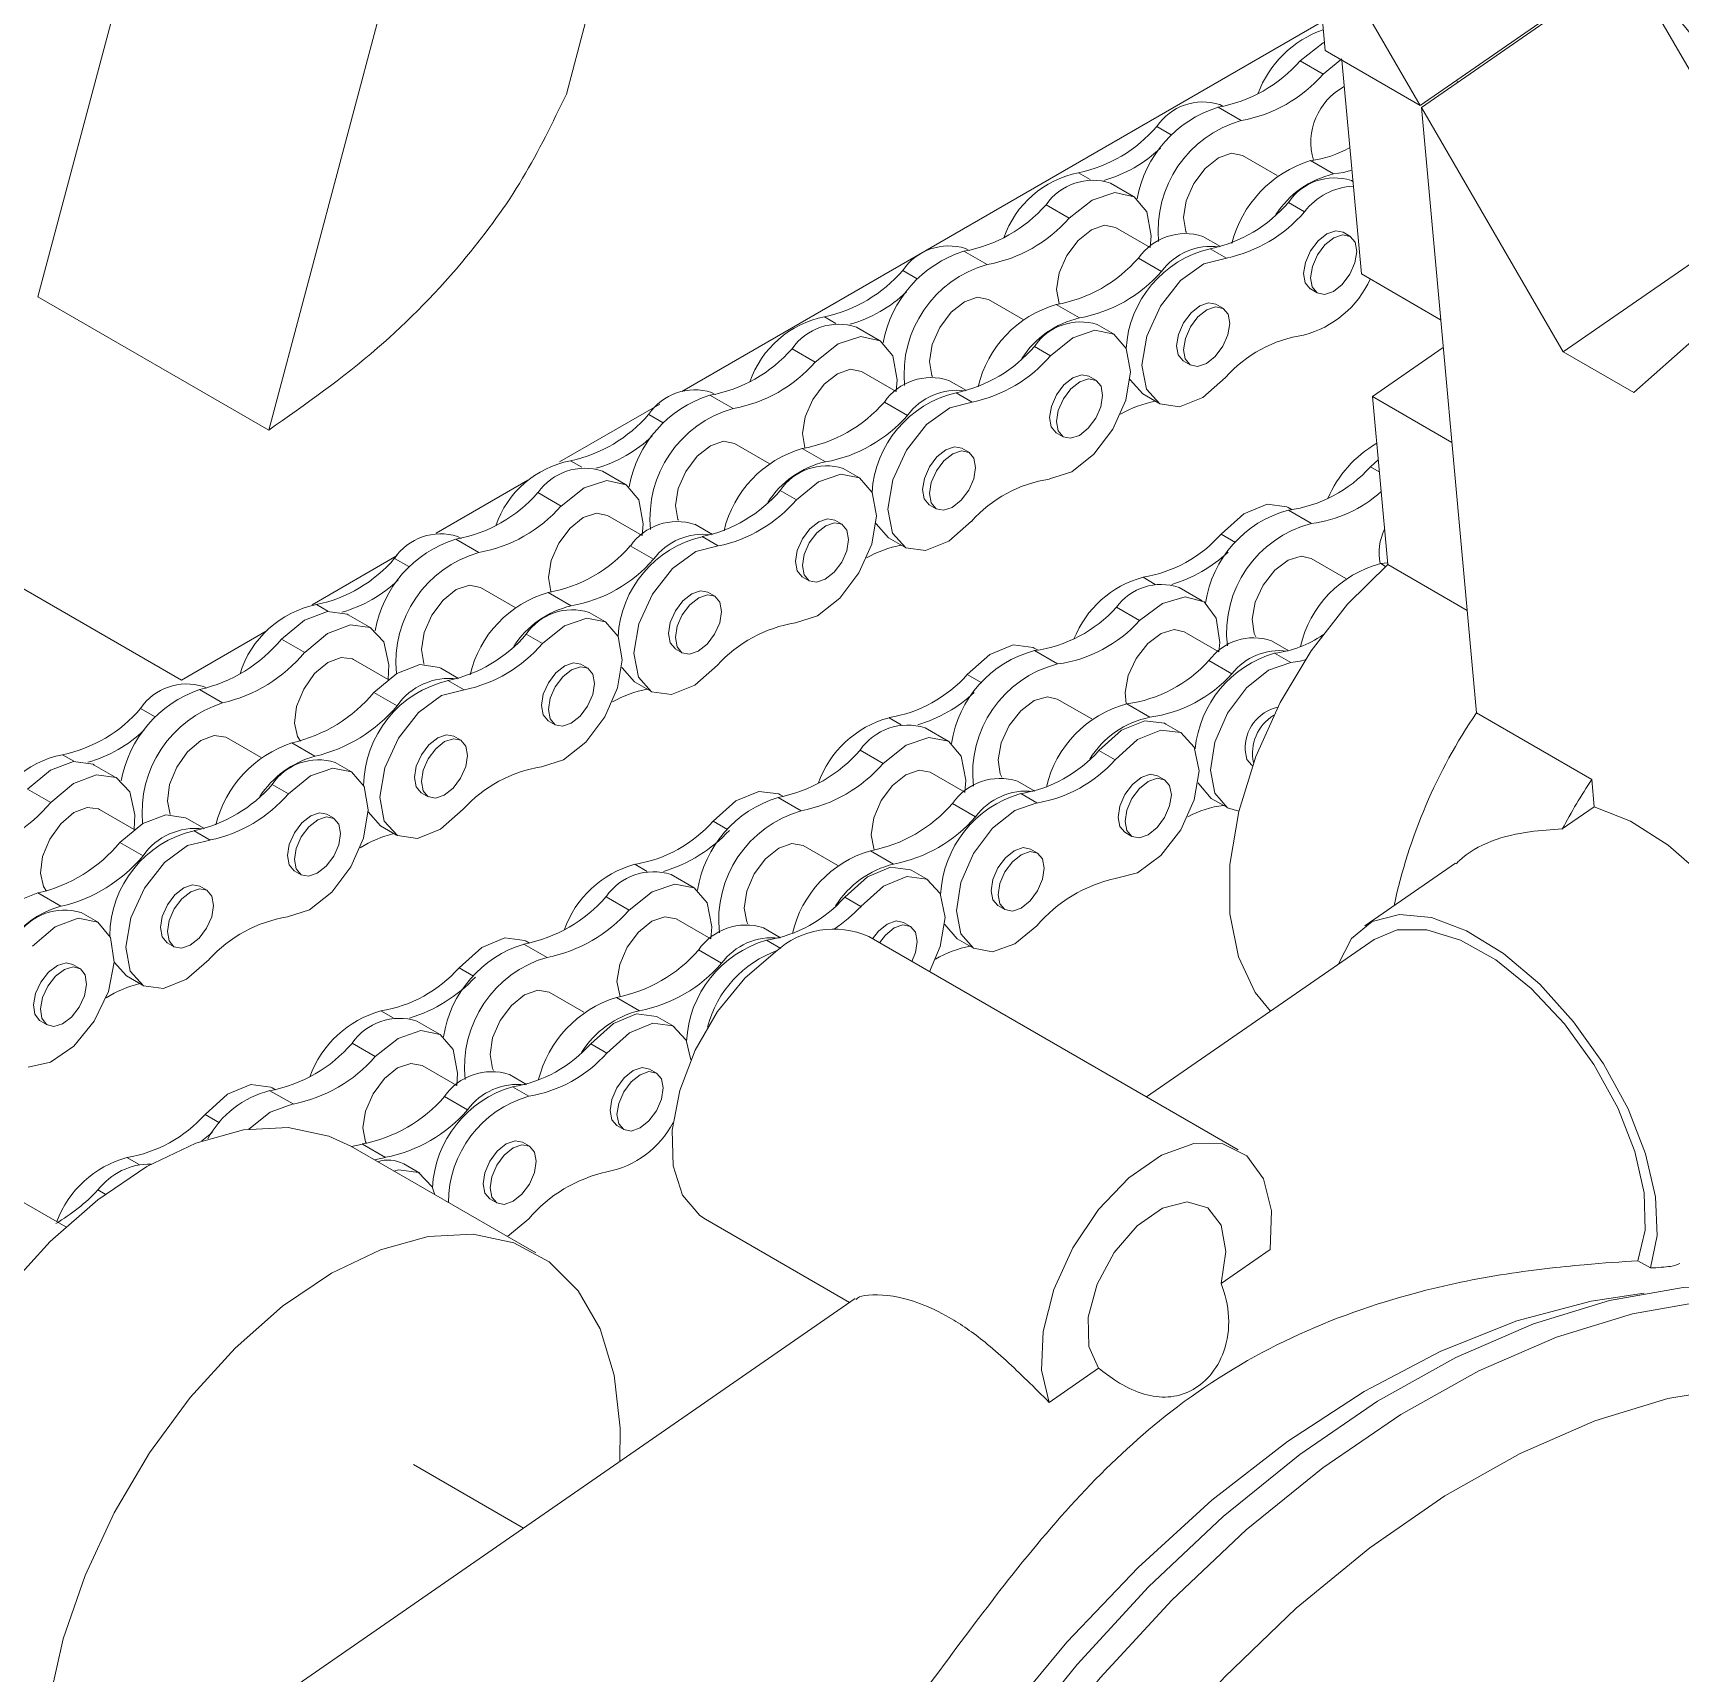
# Model space of a CAD drawing. Header units: millimetres. Extents: x 127 to 2222, y 23 to 864.
# Drawn here: x 1753.82 to 1779.04, y 159.57 to 184.68 of the extents above; entities that cross this region are included whole.
import ezdxf

# ---------------------------------------------------------------- set-up
doc = ezdxf.new("R2010")
doc.units = ezdxf.units.MM

msp = doc.modelspace()

# ---------------------------------------------------------------- linework, layer by layer
at = {"color": 7, "linetype": 'Continuous', "lineweight": 15}
for p, q in [((1761.99, 183.746), (1763.96, 191.135)), ((1760.33, 189.46), (1757.434, 178.602)), ((1755.508, 186.676), (1753.899, 180.643)), ((1775.06, 183.571), (1778.227, 185.764)), ((1775.078, 183.541), (1778.244, 185.733)), ((1780.418, 181.99), (1778.244, 185.733)), ((1773.51, 185.46), (1773.605, 184.412)), ((1775.06, 183.571), (1774.192, 185.066)), ((1773.565, 184.855), (1763.757, 179.193)), ((1775.06, 183.571), (1773.605, 184.412)), ((1773.222, 184.255), (1773.575, 184.051)), ((1773.859, 184.287), (1773.575, 184.051)), ((1774.159, 180.992), (1773.862, 184.263)), ((1775.646, 183.934), (1775.612, 183.954)), ((1772.045, 183.554), (1771.991, 183.585)), ((1771.965, 183.543), (1772.319, 183.339)), ((1775.078, 183.541), (1775.92, 174.272)), ((1777.251, 179.797), (1775.078, 183.541)), ((1741.958, 182.937), (1756.1, 174.773)), ((1772.872, 182.499), (1772.342, 182.805)), ((1773.733, 182.523), (1773.379, 182.727)), ((1769.83, 182.541), (1770.006, 182.439)), ((1770.672, 182.179), (1770.319, 182.383)), ((1774.03, 182.407), (1774.006, 182.421)), ((1769.333, 182.051), (1769.686, 181.847)), ((1773.29, 181.944), (1773.043, 182.087)), ((1777.251, 179.797), (1780.418, 181.99)), ((1770.927, 181.397), (1770.397, 181.703)), ((1772.005, 181.41), (1771.733, 181.567)), ((1773.985, 181.568), (1773.879, 181.629)), ((1768.076, 181.339), (1768.43, 181.135)), ((1768.156, 181.349), (1768.102, 181.38)), ((1772.093, 181.235), (1771.845, 181.378)), ((1780.719, 181.298), (1778.332, 179.174)), ((1771.1, 181.031), (1770.747, 181.235)), ((1775.373, 180.29), (1774.159, 180.992)), ((1757.434, 178.602), (1753.899, 180.643)), ((1768.983, 180.295), (1768.453, 180.6)), ((1773.379, 180.763), (1773.485, 180.702)), ((1765.941, 180.337), (1766.117, 180.235)), ((1769.844, 180.318), (1769.49, 180.522)), ((1772.04, 180.466), (1771.934, 180.527)), ((1766.783, 179.975), (1766.43, 180.179)), ((1770.365, 180.074), (1770.117, 180.217)), ((1765.444, 179.847), (1765.797, 179.643)), ((1769.401, 179.739), (1769.154, 179.882)), ((1775.412, 179.863), (1774.329, 179.113)), ((1778.332, 179.174), (1777.251, 179.797)), ((1771.434, 179.661), (1771.54, 179.6)), ((1767.038, 179.193), (1766.508, 179.498)), ((1768.116, 179.205), (1767.844, 179.362)), ((1770.096, 179.363), (1769.99, 179.425)), ((1764.187, 179.135), (1764.541, 178.93)), ((1764.267, 179.145), (1764.213, 179.176)), ((1767.212, 178.826), (1766.858, 179.03)), ((1768.204, 179.03), (1767.956, 179.173)), ((1770.812, 179.154), (1771.059, 179.011)), ((1775.544, 178.412), (1774.329, 179.113)), ((1774.329, 179.113), (1774.563, 176.541)), ((1763.419, 178.998), (1761.886, 178.113)), ((1769.49, 178.559), (1769.596, 178.497)), ((1765.094, 178.09), (1764.564, 178.396)), ((1765.955, 178.114), (1765.601, 178.318)), ((1768.151, 178.261), (1768.045, 178.323)), ((1762.052, 178.132), (1762.228, 178.031)), ((1766.476, 177.87), (1766.228, 178.013)), ((1774.298, 178.038), (1774.417, 178.145)), ((1761.401, 177.833), (1759.997, 177.022)), ((1762.895, 177.77), (1762.541, 177.974)), ((1761.555, 177.643), (1761.908, 177.438)), ((1765.513, 177.535), (1765.265, 177.678)), ((1763.149, 176.988), (1762.62, 177.294)), ((1767.545, 177.456), (1767.651, 177.395)), ((1773.101, 177.379), (1773.041, 177.413)), ((1773.042, 177.374), (1773.396, 177.17)), ((1764.227, 177.001), (1763.955, 177.158)), ((1766.207, 177.159), (1766.101, 177.22)), ((1772.014, 177.008), (1772.235, 176.881)), ((1760.298, 176.93), (1760.652, 176.726)), ((1760.378, 176.941), (1760.324, 176.972)), ((1763.323, 176.622), (1762.969, 176.826)), ((1764.315, 176.826), (1764.067, 176.969)), ((1766.923, 176.95), (1767.17, 176.807)), ((1759.402, 176.679), (1758.097, 175.926)), ((1773.921, 176.328), (1773.392, 176.633)), ((1774.457, 176.558), (1774.56, 176.568)), ((1775.777, 175.84), (1774.563, 176.541)), ((1765.601, 176.354), (1765.707, 176.293)), ((1761.205, 175.886), (1760.675, 176.192)), ((1762.066, 175.91), (1761.712, 176.114)), ((1764.262, 176.057), (1764.156, 176.118)), ((1771.722, 175.987), (1771.368, 176.191)), ((1758.163, 175.928), (1758.339, 175.827)), ((1759.006, 175.566), (1758.652, 175.77)), ((1762.587, 175.666), (1762.339, 175.809)), ((1770.411, 175.888), (1770.764, 175.684)), ((1757.412, 175.53), (1756.1, 174.773)), ((1771.977, 175.205), (1771.447, 175.511)), ((1757.63, 175.401), (1757.984, 175.196)), ((1761.624, 175.331), (1761.376, 175.474)), ((1763.656, 175.252), (1763.762, 175.191)), ((1769.214, 175.229), (1769.153, 175.263)), ((1773.047, 175.223), (1772.783, 175.375)), ((1759.26, 174.784), (1758.731, 175.09)), ((1762.318, 174.955), (1762.212, 175.016)), ((1769.155, 175.224), (1769.509, 175.02)), ((1772.178, 174.867), (1771.825, 175.072)), ((1773.079, 175.041), (1772.832, 175.184)), ((1760.338, 174.797), (1760.066, 174.954)), ((1760.426, 174.622), (1760.178, 174.765)), ((1763.034, 174.746), (1763.281, 174.603)), ((1768.127, 174.858), (1768.348, 174.731)), ((1756.374, 174.628), (1756.728, 174.424)), ((1756.48, 174.649), (1756.436, 174.674)), ((1759.398, 174.38), (1759.045, 174.584)), ((1770.034, 174.178), (1769.504, 174.483)), ((1770.923, 174.203), (1770.569, 174.408)), ((1775.92, 174.272), (1777.687, 173.251)), ((1761.712, 174.15), (1761.818, 174.089)), ((1767.835, 173.837), (1767.481, 174.041)), ((1771.416, 173.957), (1771.168, 174.1)), ((1757.317, 173.588), (1756.787, 173.894)), ((1758.142, 173.607), (1757.789, 173.811)), ((1760.373, 173.853), (1760.267, 173.914)), ((1754.275, 173.63), (1754.451, 173.529)), ((1755.118, 173.268), (1754.764, 173.472)), ((1758.699, 173.368), (1758.451, 173.511)), ((1766.487, 173.701), (1766.841, 173.497)), ((1770.389, 173.552), (1770.142, 173.695)), ((1772.484, 173.469), (1772.492, 173.464)), ((1768.089, 173.055), (1767.56, 173.361)), ((1769.159, 173.073), (1768.895, 173.225)), ((1771.147, 173.246), (1771.041, 173.308)), ((1777.725, 172.833), (1777.687, 173.251)), ((1753.742, 173.103), (1754.096, 172.899)), ((1757.736, 173.033), (1757.488, 173.176)), ((1759.767, 173.048), (1759.873, 172.987)), ((1765.231, 172.976), (1765.584, 172.772)), ((1765.316, 172.988), (1765.264, 173.018)), ((1769.192, 172.891), (1768.945, 173.034)), ((1755.372, 172.486), (1754.843, 172.792)), ((1758.43, 172.657), (1758.324, 172.718)), ((1758.957, 172.754), (1759.145, 172.541)), ((1768.255, 172.681), (1767.901, 172.885)), ((1771.861, 172.962), (1772.109, 172.82)), ((1777.235, 172.493), (1777.725, 172.833)), ((1756.45, 172.499), (1756.178, 172.656)), ((1756.538, 172.324), (1756.291, 172.467)), ((1759.145, 172.541), (1759.392, 172.398)), ((1764.238, 172.613), (1764.459, 172.486)), ((1755.51, 172.082), (1755.157, 172.286)), ((1766.145, 171.933), (1765.615, 172.238)), ((1770.541, 172.442), (1770.647, 172.38)), ((1766.998, 171.955), (1766.645, 172.159)), ((1769.202, 172.124), (1769.096, 172.185)), ((1775.598, 171.967), (1774.213, 171.008)), ((1757.824, 171.852), (1757.93, 171.791)), ((1763.946, 171.592), (1763.592, 171.796)), ((1767.527, 171.712), (1767.279, 171.855)), ((1754.254, 171.309), (1753.901, 171.514)), ((1756.485, 171.555), (1756.379, 171.616)), ((1762.598, 171.456), (1762.952, 171.252)), ((1754.811, 171.07), (1754.563, 171.213)), ((1766.5, 171.307), (1766.253, 171.45)), ((1768.596, 171.319), (1768.703, 171.258)), ((1764.2, 170.81), (1763.671, 171.116)), ((1765.27, 170.827), (1765.006, 170.98)), ((1767.258, 171.001), (1767.152, 171.063)), ((1755.879, 170.75), (1755.985, 170.689)), ((1761.341, 170.731), (1761.695, 170.527)), ((1761.427, 170.743), (1761.375, 170.773)), ((1772.275, 167.58), (1766.618, 170.846)), ((1767.974, 170.812), (1768.221, 170.67)), ((1774.355, 170.802), (1770.871, 168.39)), ((1755.069, 170.456), (1755.257, 170.243)), ((1764.366, 170.436), (1764.012, 170.64)), ((1754.542, 170.359), (1754.436, 170.42)), ((1755.257, 170.243), (1755.504, 170.101)), ((1760.349, 170.368), (1760.57, 170.24)), ((1762.256, 169.687), (1761.726, 169.993)), ((1763.109, 169.71), (1762.756, 169.914)), ((1753.936, 169.554), (1754.042, 169.493)), ((1760.056, 169.347), (1759.703, 169.551)), ((1763.638, 169.467), (1763.39, 169.61)), ((1758.709, 169.211), (1759.063, 169.007)), ((1762.611, 169.062), (1762.364, 169.205)), ((1760.311, 168.565), (1759.782, 168.871)), ((1761.381, 168.582), (1761.117, 168.735)), ((1763.369, 168.756), (1763.263, 168.817)), ((1757.452, 168.486), (1757.806, 168.282)), ((1757.538, 168.498), (1757.486, 168.528)), ((1761.414, 168.401), (1761.166, 168.544)), ((1760.477, 168.191), (1760.123, 168.395)), ((1756.459, 168.123), (1756.681, 167.995)), ((1762.763, 167.951), (1762.869, 167.89)), ((1754.326, 166.402), (1751.877, 167.816)), ((1758.7, 167.63), (1758.867, 167.669)), ((1759.22, 167.465), (1758.867, 167.669)), ((1761.424, 167.634), (1761.318, 167.695)), ((1761.521, 166.001), (1758.693, 167.634)), ((1759.053, 167.426), (1759.22, 167.465)), ((1759.749, 167.222), (1759.501, 167.365)), ((1760.818, 166.829), (1760.924, 166.768)), ((1761.414, 166.522), (1761.087, 166.252)), ((1764.118, 166.516), (1766.324, 165.242)), ((1772.011, 165.533), (1772.764, 166.055)), ((1778.583, 165.771), (1778.39, 165.882)), ((1766.413, 165.304), (1755.005, 157.406)), ((1769.382, 163.713), (1770.135, 164.235)), ((1761.334, 161.788), (1759.65, 162.76))]:
    msp.add_line(p, q, dxfattribs=at)
at = {"color": 8, "linetype": 'Continuous', "lineweight": 15}
for p, q in [((1771.028, 183.25), (1771.248, 183.123)), ((1767.139, 181.046), (1767.359, 180.918)), ((1763.25, 178.841), (1763.47, 178.714)), ((1774.298, 178.038), (1774.434, 177.96)), ((1759.361, 176.637), (1759.581, 176.51)), ((1774.531, 176.514), (1774.457, 176.558)), ((1770.817, 176.347), (1771.004, 176.239)), ((1755.473, 174.339), (1755.693, 174.212)), ((1766.929, 174.197), (1767.116, 174.089)), ((1763.04, 171.952), (1763.227, 171.844)), ((1765.272, 170.664), (1765.055, 170.789)), ((1759.151, 169.707), (1759.338, 169.599)), ((1755.262, 167.462), (1755.449, 167.354)), ((1754.82, 166.966), (1754.93, 166.903))]:
    msp.add_line(p, q, dxfattribs=at)
at = {"color": 7, "linetype": 'Continuous', "lineweight": 15, "flags": 128}
for points in [[(1773.593, 184.542), (1773.573, 184.532), (1773.222, 184.255)], [(1772.342, 182.805), (1772.174, 182.839), (1771.972, 182.77), (1771.768, 182.608), (1771.595, 182.378), (1771.479, 182.113), (1771.437, 181.855), (1771.475, 181.642), (1771.482, 181.627)], [(1774.014, 182.583), (1773.884, 182.547), (1773.733, 182.523)], [(1770.928, 181.396), (1770.942, 181.574), (1770.875, 181.941), (1770.681, 182.174), (1770.387, 182.238), (1770.038, 182.123), (1769.686, 181.847)], [(1769.536, 180.528), (1769.531, 180.54), (1769.492, 180.752), (1769.534, 181.011), (1769.651, 181.275), (1769.824, 181.506), (1770.027, 181.668), (1770.23, 181.736), (1770.397, 181.703)], [(1773.879, 181.629), (1773.767, 181.651), (1773.632, 181.606), (1773.496, 181.498), (1773.381, 181.344), (1773.303, 181.168), (1773.275, 180.996), (1773.301, 180.854), (1773.376, 180.764), (1773.379, 180.763)], [(1773.381, 180.934), (1773.409, 181.106), (1773.487, 181.283), (1773.602, 181.437), (1773.738, 181.545), (1773.873, 181.59), (1773.987, 181.566), (1774.063, 181.477), (1774.088, 181.335), (1774.06, 181.163), (1773.982, 180.986), (1773.867, 180.832), (1773.731, 180.725), (1773.596, 180.679), (1773.482, 180.703), (1773.407, 180.793), (1773.381, 180.934)], [(1772.093, 181.235), (1771.748, 181.149), (1771.392, 180.889), (1771.085, 180.498), (1770.876, 180.041), (1770.8, 179.593), (1770.87, 179.227), (1771.073, 179.003), (1771.377, 178.959), (1771.732, 179.102), (1772.078, 179.408)], [(1768.453, 180.6), (1768.285, 180.634), (1768.083, 180.566), (1767.879, 180.404), (1767.706, 180.173), (1767.59, 179.909), (1767.548, 179.65), (1767.586, 179.438), (1767.593, 179.423)], [(1771.934, 180.527), (1771.822, 180.549), (1771.687, 180.504), (1771.552, 180.396), (1771.436, 180.242), (1771.359, 180.066), (1771.331, 179.893), (1771.356, 179.752), (1771.432, 179.662), (1771.434, 179.661)], [(1771.437, 179.832), (1771.465, 180.004), (1771.542, 180.181), (1771.658, 180.335), (1771.793, 180.443), (1771.928, 180.488), (1772.042, 180.464), (1772.118, 180.375), (1772.144, 180.233), (1772.116, 180.061), (1772.038, 179.884), (1771.923, 179.73), (1771.787, 179.622), (1771.652, 179.577), (1771.538, 179.601), (1771.462, 179.69), (1771.437, 179.832)], [(1767.039, 179.192), (1767.053, 179.37), (1766.987, 179.737), (1766.792, 179.97), (1766.498, 180.034), (1766.149, 179.919), (1765.797, 179.643)], [(1769.387, 177.852), (1769.725, 177.963), (1770.066, 178.231), (1770.357, 178.617), (1770.553, 179.06), (1770.624, 179.493), (1770.559, 179.848), (1770.368, 180.072), (1770.081, 180.13), (1769.741, 180.013), (1769.401, 179.739)], [(1765.647, 178.324), (1765.642, 178.336), (1765.603, 178.548), (1765.645, 178.806), (1765.762, 179.071), (1765.935, 179.302), (1766.138, 179.464), (1766.341, 179.532), (1766.508, 179.498)], [(1769.99, 179.425), (1769.878, 179.447), (1769.743, 179.402), (1769.607, 179.294), (1769.492, 179.14), (1769.414, 178.963), (1769.386, 178.791), (1769.412, 178.65), (1769.487, 178.56), (1769.49, 178.559)], [(1769.492, 178.73), (1769.52, 178.902), (1769.598, 179.079), (1769.713, 179.233), (1769.849, 179.341), (1769.984, 179.386), (1770.098, 179.362), (1770.174, 179.272), (1770.199, 179.131), (1770.171, 178.959), (1770.093, 178.782), (1769.978, 178.628), (1769.843, 178.52), (1769.707, 178.475), (1769.593, 178.499), (1769.518, 178.588), (1769.492, 178.73)], [(1770.618, 179.38), (1770.622, 179.37), (1770.812, 179.154)], [(1768.204, 179.03), (1767.859, 178.944), (1767.503, 178.685), (1767.196, 178.294), (1766.987, 177.837), (1766.911, 177.389), (1766.981, 177.023), (1767.184, 176.799), (1767.488, 176.755), (1767.843, 176.898), (1768.19, 177.204)], [(1764.564, 178.396), (1764.396, 178.43), (1764.194, 178.362), (1763.991, 178.2), (1763.817, 177.969), (1763.701, 177.704), (1763.659, 177.446), (1763.697, 177.234), (1763.704, 177.219)], [(1768.045, 178.323), (1767.933, 178.345), (1767.798, 178.3), (1767.663, 178.192), (1767.547, 178.038), (1767.47, 177.861), (1767.442, 177.689), (1767.467, 177.547), (1767.543, 177.458), (1767.545, 177.456)], [(1767.548, 177.628), (1767.576, 177.8), (1767.654, 177.977), (1767.769, 178.13), (1767.904, 178.238), (1768.04, 178.284), (1768.154, 178.26), (1768.229, 178.17), (1768.255, 178.029), (1768.227, 177.856), (1768.149, 177.68), (1768.034, 177.526), (1767.898, 177.418), (1767.763, 177.373), (1767.649, 177.397), (1767.573, 177.486), (1767.548, 177.628)], [(1763.151, 176.988), (1763.164, 177.166), (1763.098, 177.532), (1762.903, 177.765), (1762.609, 177.829), (1762.26, 177.715), (1761.908, 177.438)], [(1765.498, 175.648), (1765.836, 175.759), (1766.177, 176.027), (1766.468, 176.413), (1766.664, 176.856), (1766.735, 177.288), (1766.67, 177.644), (1766.479, 177.868), (1766.192, 177.926), (1765.852, 177.809), (1765.513, 177.535)], [(1761.758, 176.119), (1761.753, 176.131), (1761.714, 176.344), (1761.756, 176.602), (1761.873, 176.867), (1762.046, 177.098), (1762.249, 177.26), (1762.452, 177.328), (1762.62, 177.294)], [(1772.014, 177.008), (1772.36, 177.317), (1772.715, 177.464), (1773.021, 177.424), (1773.041, 177.413)], [(1766.101, 177.22), (1765.989, 177.243), (1765.854, 177.197), (1765.718, 177.09), (1765.603, 176.936), (1765.525, 176.759), (1765.497, 176.587), (1765.523, 176.445), (1765.598, 176.356), (1765.601, 176.354)], [(1765.603, 176.526), (1765.631, 176.698), (1765.709, 176.874), (1765.824, 177.028), (1765.96, 177.136), (1766.095, 177.182), (1766.209, 177.158), (1766.285, 177.068), (1766.31, 176.927), (1766.282, 176.754), (1766.205, 176.578), (1766.089, 176.424), (1765.954, 176.316), (1765.819, 176.271), (1765.705, 176.294), (1765.629, 176.384), (1765.603, 176.526)], [(1766.729, 177.176), (1766.733, 177.165), (1766.923, 176.95)], [(1764.315, 176.826), (1763.97, 176.74), (1763.615, 176.48), (1763.307, 176.09), (1763.098, 175.633), (1763.022, 175.184), (1763.092, 174.818), (1763.295, 174.595), (1763.599, 174.551), (1763.954, 174.694), (1764.301, 174.999)], [(1772.77, 169.705), (1772.534, 169.99), (1772.277, 170.533), (1772.147, 171.195), (1772.148, 171.948), (1772.282, 172.761), (1772.542, 173.601), (1772.918, 174.432), (1773.393, 175.221), (1773.949, 175.934), (1774.563, 176.541)], [(1773.392, 176.633), (1773.24, 176.668), (1773.039, 176.609), (1772.834, 176.454), (1772.658, 176.228), (1772.536, 175.964), (1772.487, 175.704), (1772.519, 175.486), (1772.543, 175.436)], [(1760.675, 176.192), (1760.508, 176.226), (1760.305, 176.158), (1760.102, 175.996), (1759.929, 175.765), (1759.812, 175.5), (1759.77, 175.242), (1759.808, 175.029), (1759.815, 175.015)], [(1764.156, 176.118), (1764.045, 176.141), (1763.909, 176.095), (1763.774, 175.987), (1763.659, 175.834), (1763.581, 175.657), (1763.553, 175.485), (1763.578, 175.343), (1763.654, 175.254), (1763.656, 175.252)], [(1763.659, 175.424), (1763.687, 175.596), (1763.765, 175.772), (1763.88, 175.926), (1764.016, 176.034), (1764.151, 176.08), (1764.265, 176.056), (1764.34, 175.966), (1764.366, 175.824), (1764.338, 175.652), (1764.26, 175.476), (1764.145, 175.322), (1764.009, 175.214), (1763.874, 175.168), (1763.76, 175.192), (1763.684, 175.282), (1763.659, 175.424)], [(1770.764, 175.684), (1771.117, 175.948), (1771.464, 176.048), (1771.751, 175.969), (1771.936, 175.723), (1771.991, 175.347), (1771.978, 175.204)], [(1758.652, 175.77), (1758.633, 175.781), (1758.331, 175.825), (1757.979, 175.692), (1757.63, 175.401)], [(1759.262, 174.783), (1759.274, 175.006), (1759.194, 175.36), (1758.986, 175.577), (1758.684, 175.621), (1758.332, 175.488), (1757.984, 175.196)], [(1761.609, 173.444), (1761.947, 173.554), (1762.288, 173.823), (1762.579, 174.208), (1762.775, 174.652), (1762.846, 175.084), (1762.781, 175.44), (1762.59, 175.664), (1762.303, 175.722), (1761.963, 175.605), (1761.624, 175.331)], [(1771.447, 175.511), (1771.295, 175.546), (1771.094, 175.486), (1770.89, 175.331), (1770.713, 175.105), (1770.591, 174.842), (1770.542, 174.581), (1770.56, 174.407)], [(1768.127, 174.858), (1768.473, 175.167), (1768.827, 175.314), (1769.133, 175.274), (1769.153, 175.263)], [(1757.921, 173.839), (1757.873, 173.909), (1757.826, 174.114), (1757.859, 174.369), (1757.969, 174.635), (1758.137, 174.872), (1758.338, 175.042), (1758.542, 175.121), (1758.718, 175.097), (1758.731, 175.09)], [(1760.066, 174.954), (1760.047, 174.964), (1759.745, 175.009), (1759.393, 174.876), (1759.045, 174.584)], [(1762.212, 175.016), (1762.1, 175.039), (1761.965, 174.993), (1761.829, 174.885), (1761.714, 174.731), (1761.636, 174.555), (1761.608, 174.383), (1761.634, 174.241), (1761.71, 174.151), (1761.712, 174.15)], [(1772.283, 172.764), (1772.111, 172.818), (1771.918, 173.039), (1771.85, 173.392), (1771.918, 173.823), (1772.111, 174.267), (1772.4, 174.654), (1772.74, 174.926), (1773.079, 175.041)], [(1773.079, 175.041), (1773.223, 175.063), (1773.3, 175.081)], [(1761.714, 174.321), (1761.742, 174.494), (1761.82, 174.67), (1761.936, 174.824), (1762.071, 174.932), (1762.206, 174.977), (1762.32, 174.954), (1762.396, 174.864), (1762.421, 174.722), (1762.393, 174.55), (1762.316, 174.374), (1762.2, 174.22), (1762.065, 174.112), (1761.93, 174.066), (1761.816, 174.09), (1761.74, 174.18), (1761.714, 174.321)], [(1762.84, 174.972), (1762.844, 174.961), (1763.034, 174.746)], [(1760.426, 174.622), (1760.081, 174.536), (1759.726, 174.276), (1759.418, 173.886), (1759.209, 173.428), (1759.133, 172.98), (1759.203, 172.614), (1759.407, 172.391), (1759.711, 172.347), (1760.065, 172.489), (1760.412, 172.795)], [(1769.504, 174.483), (1769.353, 174.518), (1769.152, 174.459), (1768.947, 174.304), (1768.77, 174.078), (1768.648, 173.814), (1768.599, 173.554), (1768.631, 173.336), (1768.655, 173.286)], [(1770.142, 173.695), (1770.488, 174.004), (1770.843, 174.151), (1771.148, 174.111), (1771.168, 174.1)], [(1770.389, 173.552), (1770.735, 173.861), (1771.09, 174.008), (1771.396, 173.968), (1771.602, 173.748), (1771.675, 173.385), (1771.602, 172.938), (1771.396, 172.48), (1771.09, 172.087), (1770.735, 171.824), (1770.389, 171.734)], [(1756.787, 173.894), (1756.775, 173.901), (1756.599, 173.926), (1756.395, 173.847), (1756.193, 173.676), (1756.025, 173.44), (1755.916, 173.174), (1755.882, 172.918), (1755.927, 172.717)], [(1760.267, 173.914), (1760.156, 173.937), (1760.021, 173.891), (1759.885, 173.783), (1759.77, 173.629), (1759.692, 173.453), (1759.664, 173.281), (1759.689, 173.139), (1759.765, 173.049), (1759.767, 173.048)], [(1759.77, 173.219), (1759.798, 173.392), (1759.876, 173.568), (1759.991, 173.722), (1760.127, 173.83), (1760.262, 173.875), (1760.376, 173.851), (1760.451, 173.762), (1760.477, 173.62), (1760.449, 173.448), (1760.371, 173.271), (1760.256, 173.118), (1760.12, 173.01), (1759.985, 172.964), (1759.871, 172.988), (1759.796, 173.078), (1759.77, 173.219)], [(1766.841, 173.497), (1767.192, 173.777), (1767.541, 173.896), (1767.837, 173.836), (1768.035, 173.606), (1768.104, 173.242), (1768.091, 173.054)], [(1754.764, 173.472), (1754.745, 173.483), (1754.443, 173.528), (1754.091, 173.394), (1753.742, 173.103)], [(1772.484, 173.469), (1772.484, 173.469), (1772.407, 173.557), (1772.38, 173.698)], [(1755.374, 172.485), (1755.386, 172.708), (1755.306, 173.063), (1755.098, 173.279), (1754.796, 173.323), (1754.444, 173.19), (1754.096, 172.899)], [(1757.721, 171.146), (1758.059, 171.256), (1758.4, 171.525), (1758.691, 171.911), (1758.887, 172.354), (1758.958, 172.786), (1758.893, 173.142), (1758.702, 173.366), (1758.415, 173.424), (1758.075, 173.307), (1757.736, 173.033)], [(1767.56, 173.361), (1767.388, 173.394), (1767.185, 173.324), (1766.982, 173.16), (1766.81, 172.928), (1766.695, 172.663), (1766.654, 172.405), (1766.695, 172.194), (1766.708, 172.168)], [(1770.541, 172.442), (1770.541, 172.442), (1770.464, 172.53), (1770.437, 172.671), (1770.464, 172.842), (1770.541, 173.019), (1770.656, 173.174), (1770.791, 173.283), (1770.926, 173.33), (1771.041, 173.308)], [(1771.251, 173.018), (1771.224, 173.158), (1771.147, 173.246), (1771.032, 173.269), (1770.897, 173.222), (1770.762, 173.113), (1770.647, 172.958), (1770.57, 172.781), (1770.543, 172.609), (1770.57, 172.469), (1770.647, 172.38), (1770.762, 172.358), (1770.897, 172.405), (1771.032, 172.514), (1771.147, 172.669), (1771.224, 172.846), (1771.251, 173.018)], [(1764.238, 172.613), (1764.583, 172.922), (1764.938, 173.069), (1765.244, 173.029), (1765.264, 173.018)], [(1771.861, 172.962), (1771.67, 173.182), (1771.662, 173.202)], [(1754.033, 171.541), (1753.985, 171.611), (1753.938, 171.816), (1753.971, 172.071), (1754.081, 172.337), (1754.249, 172.574), (1754.45, 172.744), (1754.654, 172.823), (1754.83, 172.799), (1754.843, 172.792)], [(1758.324, 172.718), (1758.212, 172.741), (1758.077, 172.695), (1757.942, 172.587), (1757.826, 172.434), (1757.748, 172.257), (1757.72, 172.085), (1757.746, 171.943), (1757.822, 171.854), (1757.824, 171.852)], [(1769.192, 171.012), (1768.853, 170.735), (1768.513, 170.614), (1768.224, 170.668), (1768.03, 170.889), (1767.963, 171.242), (1768.03, 171.673), (1768.224, 172.117), (1768.513, 172.504), (1768.853, 172.776), (1769.192, 172.891)], [(1780.66, 166.957), (1780.722, 167.004), (1780.989, 167.346), (1781.132, 167.822), (1781.142, 168.406), (1781.019, 169.067), (1780.769, 169.77), (1780.406, 170.476), (1779.95, 171.148), (1779.424, 171.749), (1778.858, 172.246), (1778.281, 172.614), (1777.725, 172.833)], [(1756.178, 172.656), (1756.159, 172.666), (1755.857, 172.711), (1755.505, 172.578), (1755.157, 172.286)], [(1757.826, 172.024), (1757.855, 172.196), (1757.932, 172.372), (1758.048, 172.526), (1758.183, 172.634), (1758.318, 172.68), (1758.432, 172.656), (1758.508, 172.566), (1758.533, 172.424), (1758.505, 172.252), (1758.428, 172.076), (1758.312, 171.922), (1758.177, 171.814), (1758.042, 171.768), (1757.928, 171.792), (1757.852, 171.882), (1757.826, 172.024)], [(1756.538, 172.324), (1756.193, 172.238), (1755.838, 171.978), (1755.53, 171.588), (1755.321, 171.131), (1755.246, 170.682), (1755.315, 170.316), (1755.519, 170.093), (1755.823, 170.049), (1756.177, 170.191), (1756.524, 170.497)], [(1765.615, 172.238), (1765.443, 172.272), (1765.24, 172.201), (1765.037, 172.037), (1764.865, 171.805), (1764.75, 171.54), (1764.71, 171.283), (1764.75, 171.072), (1764.766, 171.041)], [(1768.493, 171.548), (1768.52, 171.72), (1768.596, 171.896), (1768.711, 172.051), (1768.846, 172.16), (1768.982, 172.207), (1769.096, 172.185)], [(1769.306, 171.895), (1769.279, 172.036), (1769.202, 172.124), (1769.088, 172.146), (1768.952, 172.099), (1768.817, 171.99), (1768.702, 171.835), (1768.626, 171.659), (1768.599, 171.487), (1768.626, 171.346), (1768.702, 171.258), (1768.817, 171.236), (1768.952, 171.283), (1769.088, 171.392), (1769.202, 171.546), (1769.279, 171.723), (1769.306, 171.895)], [(1766.253, 171.45), (1766.599, 171.759), (1766.954, 171.906), (1767.259, 171.866), (1767.279, 171.855)], [(1766.5, 171.307), (1766.846, 171.616), (1767.201, 171.763), (1767.507, 171.723), (1767.713, 171.503), (1767.786, 171.14), (1767.713, 170.692), (1767.549, 170.308)], [(1756.379, 171.616), (1756.268, 171.639), (1756.133, 171.593), (1755.997, 171.485), (1755.882, 171.331), (1755.804, 171.155), (1755.776, 170.983), (1755.802, 170.841), (1755.877, 170.751), (1755.879, 170.75)], [(1755.882, 170.921), (1755.91, 171.094), (1755.988, 171.27), (1756.103, 171.424), (1756.239, 171.532), (1756.374, 171.577), (1756.488, 171.554), (1756.563, 171.464), (1756.589, 171.322), (1756.561, 171.15), (1756.483, 170.974), (1756.368, 170.82), (1756.232, 170.712), (1756.097, 170.666), (1755.983, 170.69), (1755.908, 170.78), (1755.882, 170.921)], [(1762.952, 171.252), (1763.302, 171.532), (1763.652, 171.65), (1763.948, 171.591), (1764.146, 171.361), (1764.215, 170.997), (1764.202, 170.809)], [(1768.596, 171.319), (1768.596, 171.319), (1768.52, 171.407), (1768.493, 171.548)], [(1753.816, 170.701), (1754.166, 170.996), (1754.518, 171.125), (1754.816, 171.067), (1755.011, 170.831), (1755.069, 170.456), (1754.982, 170.004), (1754.764, 169.55), (1754.451, 169.167), (1754.095, 168.92), (1753.753, 168.848)], [(1763.671, 171.116), (1763.499, 171.149), (1763.296, 171.079), (1763.093, 170.915), (1762.921, 170.683), (1762.806, 170.418), (1762.765, 170.16), (1762.806, 169.949), (1762.819, 169.923)], [(1766.676, 170.813), (1766.767, 170.929), (1766.902, 171.038), (1767.037, 171.085), (1767.152, 171.063)], [(1767.361, 170.772), (1767.335, 170.913), (1767.258, 171.001), (1767.143, 171.024), (1767.008, 170.977), (1766.873, 170.867), (1766.782, 170.751)], [(1767.974, 170.812), (1767.783, 171.032), (1767.781, 171.035)], [(1778.583, 165.771), (1778.686, 166.268), (1778.661, 166.862), (1778.51, 167.52), (1778.242, 168.21), (1777.868, 168.895), (1777.409, 169.541), (1776.889, 170.115), (1776.333, 170.587), (1775.771, 170.933), (1775.231, 171.136), (1774.741, 171.184), (1774.326, 171.075), (1774.008, 170.816), (1773.802, 170.42)], [(1778.39, 165.882), (1778.504, 166.351), (1778.49, 166.92), (1778.348, 167.556), (1778.087, 168.224), (1777.72, 168.887), (1777.269, 169.507), (1776.758, 170.051), (1776.217, 170.488), (1775.675, 170.793), (1775.162, 170.949), (1774.708, 170.948), (1774.355, 170.802)], [(1760.349, 170.368), (1760.694, 170.677), (1761.049, 170.824), (1761.355, 170.784), (1761.375, 170.773)], [(1767.28, 170.464), (1767.335, 170.601), (1767.361, 170.772)], [(1753.936, 169.554), (1753.926, 169.561), (1753.854, 169.655), (1753.833, 169.8), (1753.865, 169.973), (1753.946, 170.149), (1754.064, 170.3), (1754.2, 170.404), (1754.334, 170.444), (1754.436, 170.42)], [(1764.118, 166.516), (1764.032, 166.573), (1763.769, 166.887), (1763.625, 167.334), (1763.61, 167.881), (1763.725, 168.488), (1763.963, 169.108), (1764.304, 169.697), (1764.724, 170.211), (1765.193, 170.611)], [(1754.645, 170.114), (1754.624, 170.259), (1754.552, 170.353), (1754.44, 170.382), (1754.306, 170.342), (1754.17, 170.239), (1754.052, 170.088), (1753.971, 169.912), (1753.939, 169.739), (1753.96, 169.594), (1754.032, 169.499), (1754.144, 169.47), (1754.278, 169.51), (1754.414, 169.613), (1754.532, 169.764), (1754.613, 169.94), (1754.645, 170.114)], [(1761.726, 169.993), (1761.554, 170.027), (1761.351, 169.956), (1761.148, 169.792), (1760.976, 169.56), (1760.861, 169.295), (1760.821, 169.038), (1760.861, 168.826), (1760.877, 168.796)], [(1762.364, 169.205), (1762.71, 169.514), (1763.065, 169.66), (1763.37, 169.621), (1763.39, 169.61)], [(1762.611, 169.062), (1762.957, 169.371), (1763.312, 169.518), (1763.618, 169.478), (1763.824, 169.258), (1763.895, 168.959)], [(1759.063, 169.007), (1759.413, 169.287), (1759.763, 169.405), (1760.059, 169.346), (1760.256, 169.116), (1760.326, 168.752), (1760.312, 168.564)], [(1759.782, 168.871), (1759.61, 168.904), (1759.407, 168.834), (1759.204, 168.67), (1759.032, 168.438), (1758.917, 168.173), (1758.876, 167.915), (1758.917, 167.704), (1758.93, 167.678)], [(1762.763, 167.951), (1762.763, 167.951), (1762.686, 168.04), (1762.659, 168.18), (1762.686, 168.352), (1762.763, 168.529), (1762.877, 168.683), (1763.013, 168.793), (1763.148, 168.84), (1763.263, 168.817)], [(1763.472, 168.527), (1763.445, 168.668), (1763.369, 168.756), (1763.254, 168.778), (1763.119, 168.731), (1762.984, 168.622), (1762.869, 168.468), (1762.792, 168.291), (1762.765, 168.119), (1762.792, 167.978), (1762.869, 167.89), (1762.984, 167.868), (1763.119, 167.915), (1763.254, 168.024), (1763.369, 168.179), (1763.445, 168.356), (1763.472, 168.527)], [(1756.459, 168.123), (1756.805, 168.432), (1757.16, 168.579), (1757.466, 168.539), (1757.486, 168.528)], [(1757.13, 167.897), (1757.455, 168.156), (1757.806, 168.282)], [(1752.444, 156.808), (1752.043, 157.108), (1751.642, 157.612), (1751.354, 158.251), (1751.189, 159.004), (1751.152, 159.851), (1751.242, 160.766), (1751.458, 161.724), (1751.794, 162.697), (1752.239, 163.655), (1752.781, 164.572), (1753.404, 165.421), (1754.089, 166.176), (1754.818, 166.817), (1755.568, 167.325), (1756.319, 167.684), (1757.047, 167.884), (1757.733, 167.92), (1758.356, 167.791), (1758.693, 167.634)], [(1756.411, 167.718), (1756.561, 167.842), (1756.566, 167.846)], [(1760.715, 167.058), (1760.742, 167.23), (1760.818, 167.406), (1760.933, 167.561), (1761.068, 167.67), (1761.204, 167.717), (1761.318, 167.695)], [(1769.382, 163.713), (1769.265, 164.208), (1769.289, 164.801), (1769.453, 165.442), (1769.743, 166.082), (1770.137, 166.668), (1770.602, 167.153), (1771.101, 167.499), (1771.593, 167.676), (1772.04, 167.672), (1772.406, 167.487), (1772.66, 167.134), (1772.783, 166.644), (1772.764, 166.055)], [(1761.528, 167.405), (1761.501, 167.545), (1761.424, 167.634), (1761.31, 167.656), (1761.174, 167.609), (1761.039, 167.5), (1760.924, 167.345), (1760.848, 167.168), (1760.821, 166.997), (1760.848, 166.856), (1760.924, 166.768), (1761.039, 166.745), (1761.174, 166.792), (1761.31, 166.902), (1761.424, 167.056), (1761.501, 167.233), (1761.528, 167.405)], [(1759.348, 167.256), (1759.423, 167.272), (1759.729, 167.233), (1759.935, 167.013), (1759.979, 166.892)], [(1760.818, 166.829), (1760.818, 166.829), (1760.742, 166.917), (1760.715, 167.058)], [(1770.135, 164.235), (1769.986, 164.568), (1769.979, 165.017), (1770.115, 165.521), (1770.376, 166.01), (1770.726, 166.418), (1771.117, 166.688), (1771.495, 166.784), (1771.808, 166.693), (1772.015, 166.426), (1772.085, 166.021), (1772.011, 165.533)], [(1754.593, 155.794), (1754.47, 155.98), (1754.183, 156.618), (1754.018, 157.371), (1753.98, 158.218), (1754.071, 159.134), (1754.287, 160.092), (1754.622, 161.064), (1755.067, 162.022), (1755.609, 162.939), (1756.232, 163.788), (1756.918, 164.544), (1757.646, 165.184), (1758.397, 165.692), (1759.147, 166.051), (1759.876, 166.251), (1760.561, 166.287), (1761.184, 166.158), (1761.726, 165.866), (1762.171, 165.422), (1762.507, 164.837), (1762.723, 164.129), (1762.813, 163.317), (1762.807, 162.808)], [(1782.729, 164.769), (1782.133, 165.064), (1781.186, 165.364), (1780.167, 165.5), (1779.087, 165.47), (1777.958, 165.275), (1776.793, 164.917), (1775.605, 164.4), (1774.409, 163.73), (1773.217, 162.916), (1772.044, 161.965), (1770.903, 160.889), (1769.808, 159.701), (1768.77, 158.415), (1767.802, 157.044), (1766.915, 155.604), (1766.119, 154.113), (1765.423, 152.588), (1764.835, 151.045), (1764.362, 149.503), (1764.009, 147.979), (1763.781, 146.491), (1763.68, 145.055), (1763.707, 143.69)], [(1778.489, 165.386), (1777.677, 165.265), (1776.541, 164.961), (1775.378, 164.497), (1774.203, 163.879), (1773.03, 163.115), (1771.871, 162.214), (1770.741, 161.186), (1769.653, 160.043), (1768.619, 158.798), (1767.653, 157.467), (1766.764, 156.065), (1765.964, 154.608), (1765.261, 153.113), (1764.665, 151.598), (1764.182, 150.081), (1763.818, 148.58), (1763.577, 147.112), (1763.462, 145.694), (1763.474, 144.343), (1763.613, 143.075), (1763.878, 141.904), (1764.265, 140.845), (1764.29, 140.79)]]:
    msp.add_lwpolyline(points, dxfattribs=at)
at = {"color": 8, "linetype": 'Continuous', "lineweight": 15, "flags": 128}
for points in [[(1764.061, 143.486), (1764.034, 144.851), (1764.135, 146.286), (1764.363, 147.775), (1764.715, 149.298), (1765.188, 150.841), (1765.776, 152.383), (1766.472, 153.909), (1767.268, 155.4), (1768.156, 156.84), (1769.124, 158.211), (1770.161, 159.497), (1771.257, 160.685), (1772.398, 161.761), (1773.571, 162.711), (1774.762, 163.526), (1775.959, 164.196), (1777.146, 164.713), (1778.311, 165.071), (1779.44, 165.266), (1780.521, 165.296), (1781.54, 165.16), (1782.486, 164.86), (1783.084, 164.564)], [(1779.938, 163.953), (1778.852, 163.772), (1777.731, 163.43), (1776.588, 162.93), (1775.436, 162.28), (1774.29, 161.487), (1773.163, 160.56), (1772.07, 159.51), (1771.023, 158.351), (1770.035, 157.097), (1769.118, 155.762), (1768.284, 154.364), (1767.542, 152.918), (1766.901, 151.442), (1766.37, 149.956), (1765.954, 148.475), (1765.659, 147.019), (1765.488, 145.605), (1765.444, 144.25)]]:
    msp.add_lwpolyline(points, dxfattribs=at)
at = {"color": 7, "linetype": 'Continuous', "lineweight": 15}
for centre, radius, start, end in [((1776.436, 182.563), 3.474, 29.8085, 54.8422), ((1774.112, 183.185), 1.636, 109.1364, 159.8589), ((1771.584, 185.68), 2.17, 280.1092, 318.9804), ((1771.938, 185.476), 2.17, 280.1092, 318.9804), ((1774.361, 183.004), 0.975, 118.3781, 196.1914), ((1771.733, 182.774), 0.851, 72.3471, 145.9908), ((1772.499, 181.827), 1.797, 107.2764, 169.9907), ((1772.795, 181.658), 1.747, 105.8183, 185.6398), ((1769.39, 184.65), 2.154, 281.7771, 319.4691), ((1769.669, 184.388), 2.039, 285.6466, 313.9322), ((1773.184, 184.316), 1.602, 276.9986, 299.9163), ((1773.908, 181.023), 1.784, 107.2476, 165.9364), ((1770.126, 181.048), 1.522, 101.2204, 160.9578), ((1770.049, 181.554), 0.871, 71.9521, 145.2588), ((1774.054, 181.132), 1.427, 103.0018, 147.4563), ((1773.748, 181.611), 0.851, 72.3471, 145.9908), ((1774.087, 181.336), 1.002, 92.9015, 142.6789), ((1767.695, 183.476), 2.17, 280.1088, 318.9804), ((1771.406, 183.486), 2.154, 281.7771, 319.4691), ((1768.049, 183.271), 2.17, 280.1088, 318.9804), ((1771.653, 183.344), 2.154, 281.7771, 319.4691), ((1771.463, 180.738), 0.871, 71.9521, 145.2588), ((1768.61, 179.623), 1.797, 107.2761, 169.9912), ((1767.844, 180.57), 0.851, 72.3457, 145.9921), ((1772.229, 179.749), 1.673, 103.258, 176.6018), ((1771.858, 180.473), 0.941, 82.1653, 143.6449), ((1765.501, 182.446), 2.154, 281.7769, 319.4689), ((1768.906, 179.454), 1.747, 105.8168, 185.6416), ((1769.109, 182.659), 2.17, 280.1088, 318.9804), ((1769.463, 182.455), 2.17, 280.1088, 318.9804), ((1772.889, 181.553), 1.546, 284.4713, 335.4992), ((1765.778, 182.187), 2.042, 285.6684, 313.9105), ((1766.237, 178.843), 1.522, 101.2208, 160.9574), ((1769.967, 178.869), 1.721, 106.0921, 166.7107), ((1770.165, 178.928), 1.427, 103.0018, 147.4563), ((1766.16, 179.35), 0.871, 71.9501, 145.2601), ((1769.859, 179.406), 0.851, 72.3457, 145.9921), ((1773.584, 178.059), 2.021, 98.7626, 138.1226), ((1763.806, 181.271), 2.171, 280.1097, 318.98), ((1767.517, 181.282), 2.154, 281.7769, 319.4689), ((1764.16, 181.067), 2.171, 280.1097, 318.98), ((1767.764, 181.139), 2.154, 281.7769, 319.4689), ((1767.574, 178.534), 0.871, 71.9501, 145.2601), ((1764.721, 177.419), 1.797, 107.2788, 169.9882), ((1763.955, 178.366), 0.851, 72.3464, 145.9914), ((1765.22, 180.455), 2.171, 280.1097, 318.98), ((1768.34, 177.545), 1.673, 103.2582, 176.6016), ((1767.969, 178.269), 0.941, 82.1631, 143.647), ((1771.301, 177.415), 1.653, 100.2908, 120.0055), ((1761.612, 180.241), 2.154, 281.7769, 319.4688), ((1765.017, 177.249), 1.747, 105.8167, 185.6417), ((1765.574, 180.251), 2.171, 280.1097, 318.98), ((1761.891, 179.98), 2.039, 285.6464, 313.9325), ((1766.078, 176.664), 1.721, 106.092, 166.7105), ((1775.306, 176.84), 1.806, 120.3367, 156.7591), ((1762.348, 176.639), 1.522, 101.2208, 160.9574), ((1762.271, 177.146), 0.871, 71.9515, 145.2588), ((1766.276, 176.724), 1.427, 103.001, 147.4567), ((1765.97, 177.202), 0.851, 72.3464, 145.9914), ((1772.763, 179.422), 2.067, 277.7805, 317.9619), ((1769.695, 175.854), 2.021, 98.7625, 138.1227), ((1759.917, 179.067), 2.17, 280.1092, 318.9805), ((1763.628, 179.078), 2.154, 281.7769, 319.4688), ((1763.875, 178.935), 2.154, 281.7769, 319.4688), ((1773.15, 179.108), 1.953, 277.249, 312.1751), ((1760.271, 178.863), 2.17, 280.1092, 318.9805), ((1773.486, 175.704), 1.728, 104.8577, 171.7735), ((1760.066, 176.161), 0.851, 72.3471, 145.9908), ((1763.685, 176.329), 0.871, 71.9515, 145.2588), ((1764.08, 176.064), 0.941, 82.1672, 143.6432), ((1770.482, 178.369), 2.049, 279.405, 318.4059), ((1773.825, 175.496), 1.728, 104.3724, 186.6328), ((1775.31, 176.717), 0.878, 155.2384, 190.5092), ((1760.832, 175.215), 1.797, 107.2764, 169.9907), ((1761.331, 178.251), 2.17, 280.1092, 318.9805), ((1764.451, 175.34), 1.673, 103.2592, 176.6008), ((1767.412, 175.212), 1.653, 100.2875, 120.0072), ((1757.724, 178.037), 2.154, 281.7769, 319.4694), ((1761.128, 175.045), 1.747, 105.8169, 185.6409), ((1761.685, 178.047), 2.17, 280.1092, 318.9805), ((1770.625, 178.344), 2.199, 286.6664, 312.8408), ((1774.892, 174.906), 1.708, 104.785, 167.19), ((1758.002, 177.776), 2.039, 285.6464, 313.9331), ((1771.232, 174.819), 1.584, 105.1905, 158.3643), ((1762.19, 174.46), 1.721, 106.0919, 166.7109), ((1771.094, 175.393), 0.844, 71.0597, 144.0932), ((1758.467, 174.418), 1.54, 101.3711, 163.0189), ((1762.387, 174.519), 1.427, 103.0011, 147.4564), ((1762.081, 174.998), 0.851, 72.3471, 145.9908), ((1768.875, 177.272), 2.067, 277.7804, 317.962), ((1765.806, 173.65), 2.021, 98.7628, 138.1228), ((1769.229, 177.068), 2.067, 277.7804, 317.962), ((1755.858, 176.874), 2.305, 282.9461, 320.2575), ((1759.739, 176.874), 2.154, 281.7769, 319.4694), ((1759.986, 176.731), 2.154, 281.7769, 319.4694), ((1772.509, 174.576), 0.844, 71.0597, 144.0932), ((1772.627, 176.828), 1.657, 277.1013, 304.598), ((1756.211, 176.67), 2.305, 282.9461, 320.2575), ((1769.598, 173.554), 1.728, 104.8577, 171.7735), ((1769.938, 173.346), 1.728, 104.3722, 186.6327), ((1770.289, 176.456), 2.067, 277.7804, 317.962), ((1773.299, 173.559), 1.691, 106.0351, 174.5951), ((1772.905, 174.305), 0.919, 82.614, 142.2808), ((1760.56, 173.136), 1.673, 103.1727, 179.3232), ((1760.202, 173.819), 0.98, 83.0873, 145.0918), ((1766.595, 176.219), 2.049, 279.4048, 318.4061), ((1770.643, 176.252), 2.067, 277.7804, 317.962), ((1756.974, 172.899), 1.829, 109.1364, 169.6194), ((1756.178, 173.863), 0.851, 72.3445, 145.9928), ((1757.272, 176.058), 2.305, 282.9461, 320.2575), ((1763.523, 173.007), 1.653, 100.2898, 120.0049), ((1766.738, 176.194), 2.199, 286.6664, 312.8408), ((1753.836, 175.739), 2.154, 281.7769, 319.4689), ((1757.259, 172.74), 1.765, 107.5007, 185.3583), ((1757.626, 175.854), 2.305, 282.9461, 320.2575), ((1771.005, 172.756), 1.708, 104.7888, 167.186), ((1773.026, 173.729), 0.646, 103.1083, 182.7111), ((1773.182, 173.651), 0.688, 121.863, 191.9185), ((1782.894, 169.55), 8.422, 145.9036, 167.8927), ((1754.114, 175.478), 2.039, 285.6462, 313.9327), ((1767.353, 172.652), 1.602, 105.3311, 160.4322), ((1767.212, 173.204), 0.879, 72.1994, 145.5724), ((1771.191, 172.835), 1.394, 101.0958, 148.6471), ((1758.34, 172.135), 1.765, 108.2077, 166.1276), ((1754.579, 172.121), 1.54, 101.3712, 163.0191), ((1758.536, 172.181), 1.48, 105.4229, 146.8925), ((1758.193, 172.7), 0.851, 72.3445, 145.9928), ((1764.821, 175.137), 2.199, 280.7356, 319.2591), ((1765.174, 174.933), 2.199, 280.7356, 319.2591), ((1768.61, 175.055), 2.049, 279.4048, 318.4061), ((1768.857, 174.912), 2.049, 279.4048, 318.4061), ((1761.917, 171.446), 2.021, 98.7625, 138.1231), ((1768.627, 172.388), 0.879, 72.1994, 145.5724), ((1785.232, 168.234), 9.06, 146.3789, 151.9622), ((1755.851, 174.576), 2.154, 281.7769, 319.4689), ((1756.098, 174.433), 2.154, 281.7769, 319.4689), ((1765.744, 171.286), 1.766, 106.9025, 171.2225), ((1769.411, 171.406), 1.694, 105.9881, 177.1723), ((1769.028, 172.115), 0.958, 83.5065, 143.7788), ((1752.324, 174.372), 2.305, 282.9458, 320.2582), ((1766.069, 171.093), 1.747, 106.1035, 186.3035), ((1766.235, 174.32), 2.199, 280.7356, 319.2591), ((1772.239, 171.315), 1.551, 97.0385, 118.3238), ((1756.672, 170.838), 1.673, 103.1729, 179.3232), ((1756.314, 171.522), 0.98, 83.088, 145.091), ((1762.705, 173.973), 2.049, 279.4046, 318.4062), ((1762.811, 174.031), 2.289, 286.9777, 317.0179), ((1766.589, 174.116), 2.199, 280.7356, 319.2591), ((1753.384, 173.76), 2.305, 282.9458, 320.2582), ((1759.786, 170.687), 1.791, 104.144, 122.1006), ((1753.738, 173.556), 2.305, 282.9458, 320.2582), ((1767.132, 170.505), 1.725, 106.4163, 167.1), ((1767.339, 170.549), 1.447, 103.6022, 148.0109), ((1763.464, 170.407), 1.602, 105.3322, 160.4306), ((1763.323, 170.959), 0.879, 72.1976, 145.5737), ((1770.858, 169.602), 2.182, 102.3848, 139.7465), ((1754.447, 169.846), 1.755, 108.144, 164.4676), ((1760.932, 172.892), 2.199, 280.7358, 319.2589), ((1754.642, 169.894), 1.468, 105.3317, 145.9512), ((1754.308, 170.377), 0.874, 73.0008, 147.674), ((1761.285, 172.688), 2.199, 280.7358, 319.2589), ((1764.721, 172.81), 2.049, 279.4046, 318.4062), ((1764.446, 173.324), 2.879, 304.8464, 315.5349), ((1758.029, 169.148), 2.021, 98.7631, 138.1225), ((1764.737, 170.143), 0.879, 72.1976, 145.5737), ((1766.082, 169.657), 1.304, 65.7328, 132.992), ((1761.855, 169.041), 1.766, 106.9025, 171.223), ((1765.522, 169.161), 1.694, 105.9867, 177.1737), ((1765.139, 169.87), 0.958, 83.5067, 143.7786), ((1768.495, 169.049), 1.682, 101.1488, 120.4655), ((1762.18, 168.848), 1.748, 106.1065, 186.3005), ((1762.346, 172.075), 2.199, 280.7358, 319.2589), ((1765.796, 169.033), 1.7, 109.5491, 165.4916), ((1758.816, 171.728), 2.049, 279.4048, 318.4061), ((1758.922, 171.786), 2.289, 286.978, 317.0174), ((1762.7, 171.871), 2.199, 280.7358, 319.2589), ((1755.898, 168.389), 1.792, 104.1472, 122.0968), ((1759.575, 168.162), 1.602, 105.3323, 160.4309), ((1763.286, 168.219), 1.777, 107.3839, 166.1324), ((1763.449, 168.304), 1.447, 103.6011, 148.0123), ((1759.434, 168.714), 0.879, 72.1981, 145.5737), ((1757.043, 170.646), 2.199, 280.7356, 319.259), ((1760.832, 170.565), 2.049, 279.4048, 318.4061), ((1757.396, 170.442), 2.199, 280.7356, 319.259), ((1761.079, 170.422), 2.049, 279.4048, 318.4061), ((1760.848, 167.898), 0.879, 72.1981, 145.5737), ((1757.811, 167.04), 1.49, 103.9319, 151.6204), ((1761.633, 166.916), 1.694, 105.9881, 177.1723), ((1761.249, 167.625), 0.958, 83.5047, 143.7806), ((1758.457, 169.83), 2.199, 280.7356, 319.259), ((1758.81, 169.626), 2.199, 280.7356, 319.259), ((1761.878, 166.772), 1.693, 105.9028, 179.9776), ((1754.927, 169.483), 2.049, 279.4048, 318.4061), ((1762.336, 168.668), 1.451, 280.9514, 332.4698), ((1755.682, 165.924), 1.594, 105.2707, 159.5231), ((1759.26, 166.908), 0.516, 62.2119, 108.0486), ((1755.619, 166.361), 1.002, 89.0083, 142.8932), ((1763.079, 165.112), 2.182, 102.3848, 139.7465), ((1752.755, 168.899), 2.828, 300.1552, 316.8821)]:
    msp.add_arc(centre, radius, start, end, dxfattribs=at)
for points, knots in [([(1757.434, 178.602), (1757.995, 178.994), (1759.043, 179.726), (1760.365, 181.075), (1761.353, 182.426), (1761.779, 183.309), (1761.99, 183.746)], [0, 0, 0, 0, 0.3224228, 0.6020333, 0.8032842, 1, 1, 1, 1]), ([(1777.235, 172.493), (1777.071, 172.483), (1776.523, 172.45), (1775.904, 172.261), (1775.623, 171.973), (1775.607, 171.957)], [0, 0, 0, 0, 0.286781, 0.958599, 1, 1, 1, 1]), ([(1764.613, 156.2), (1764.831, 156.348), (1765.316, 156.678), (1765.976, 157.401), (1766.802, 158.387), (1767.719, 159.63), (1768.783, 161.057), (1769.924, 162.417), (1771.301, 163.691), (1772.977, 164.727), (1774.742, 165.36), (1776.318, 165.693), (1777.576, 165.828), (1778.135, 165.865), (1778.39, 165.882)], [0, 0, 0, 0, 0.040058, 0.089086, 0.139424, 0.224742, 0.312188, 0.406903, 0.503361, 0.61853, 0.73748, 0.828522, 0.921515, 1, 1, 1, 1]), ([(1778.583, 165.771), (1778.698, 165.777), (1778.917, 165.79), (1778.998, 165.823), (1779.036, 165.839)], [0, 0, 0, 0, 0.5230672, 1, 1, 1, 1]), ([(1772.011, 165.533), (1772.018, 165.513), (1772.089, 165.328), (1772.163, 164.95), (1772.07, 164.447), (1771.825, 164.07), (1771.511, 163.848), (1771.158, 163.771), (1770.784, 163.836), (1770.438, 164.009), (1770.227, 164.166), (1770.135, 164.235)], [0, 0, 0, 0, 0.0180694, 0.1648794, 0.3127198, 0.4382295, 0.5545767, 0.6693982, 0.7852112, 0.9064269, 1, 1, 1, 1]), ([(1769.382, 163.713), (1769.269, 163.825), (1768.941, 164.151), (1768.433, 164.629), (1767.727, 165.123), (1767.01, 165.385), (1766.492, 165.362), (1766.438, 165.302), (1766.424, 165.287)], [0, 0, 0, 0, 0.097838, 0.28457, 0.442508, 0.704447, 0.928079, 1, 1, 1, 1])]:
    msp.add_open_spline(points, degree=3, knots=knots, dxfattribs=at)

doc.saveas('drawing.dxf')
